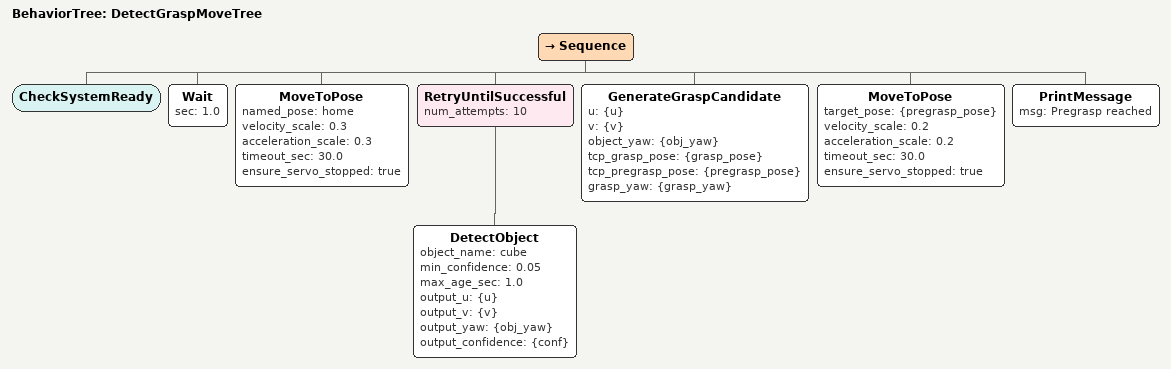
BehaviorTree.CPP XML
<root BTCPP_format="4">
    <BehaviorTree ID="DetectGraspMoveTree">
        <Sequence>
            <CheckSystemReady />
            <Wait sec="1.0" />

            <!-- 先回 home 确保初始姿态可重复 -->
            <MoveToPose named_pose="home"
                velocity_scale="0.3"
                acceleration_scale="0.3"
                timeout_sec="30.0"
                ensure_servo_stopped="true" />

            <RetryUntilSuccessful num_attempts="10">
                <DetectObject object_name="cube"
                    min_confidence="0.05"
                    max_age_sec="1.0"
                    output_u="{u}"
                    output_v="{v}"
                    output_yaw="{obj_yaw}"
                    output_confidence="{conf}" />
            </RetryUntilSuccessful>

            <GenerateGraspCandidate u="{u}"
                v="{v}"
                object_yaw="{obj_yaw}"
                tcp_grasp_pose="{grasp_pose}"
                tcp_pregrasp_pose="{pregrasp_pose}"
                grasp_yaw="{grasp_yaw}" />

            <MoveToPose target_pose="{pregrasp_pose}"
                velocity_scale="0.2"
                acceleration_scale="0.2"
                timeout_sec="30.0"
                ensure_servo_stopped="true" />

            <PrintMessage msg="Pregrasp reached" />
        </Sequence>
    </BehaviorTree>
</root>
